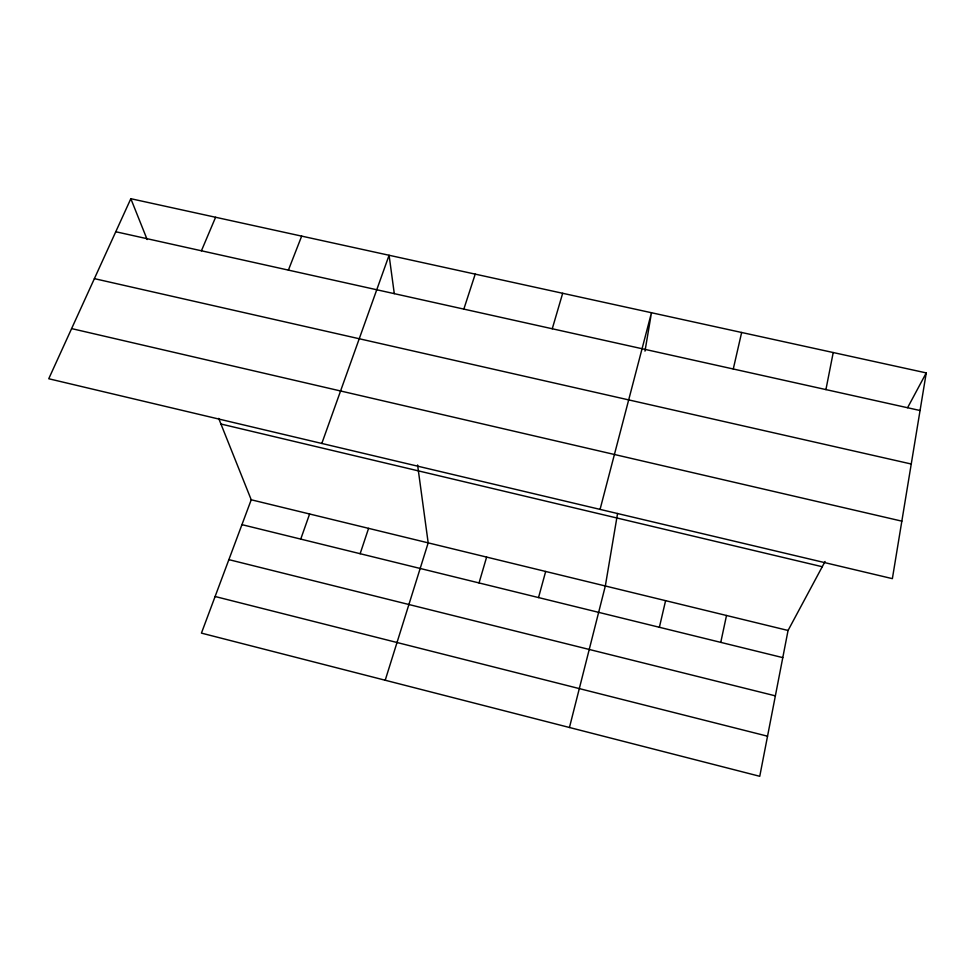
<?xml version="1.0" encoding="UTF-8"?>
<svg xmlns="http://www.w3.org/2000/svg" width="975" height="975" viewBox="0 0 975 975"><rect width="100%" height="100%" fill="white"/><g stroke="black" fill="none" stroke-linecap="round" stroke-linejoin="round"><path stroke-width="1.46" d="M926.25 372.913L892.369 578.65L48.75 378.751L130.833 198.705L926.25 372.913L907.603 407.672M617.565 513.484L605.329 585.987L569.449 727.496M644.987 351.134L651.471 312.731L600.064 509.389M825.069 561.49L788.056 630.472L759.757 776.295L201.435 633.116L251.233 499.785L218.692 418.397M825.922 389.598L833.223 352.536M720.757 642.367L726.509 615.493M733.273 369.001L741.646 332.475M659.38 627.278L665.596 600.661M538.529 597.565L545.671 571.472M552.264 328.758L562.673 293.28M479.042 582.94L486.622 557.091M385.21 680.245L428.183 542.868L417.592 464.99M463.832 309.112L475.215 274.133M360.141 553.715L368.587 528.352M300.739 539.102L309.611 513.996M321.811 443.454L389.086 255.267L394.29 293.621M288.405 270.112L301.677 236.121M201.423 250.782L215.597 217.267M115.769 231.745L920.059 410.512M94.392 278.643L911.247 464.015M71.614 328.599L901.838 521.15M220.935 424.015L822.254 566.731M251.233 499.785L788.056 630.472M241.946 524.648L782.791 657.625M228.881 559.638L775.369 695.858M215.109 596.505L767.544 736.198M130.833 198.705L147.152 239.533"/></g></svg>
